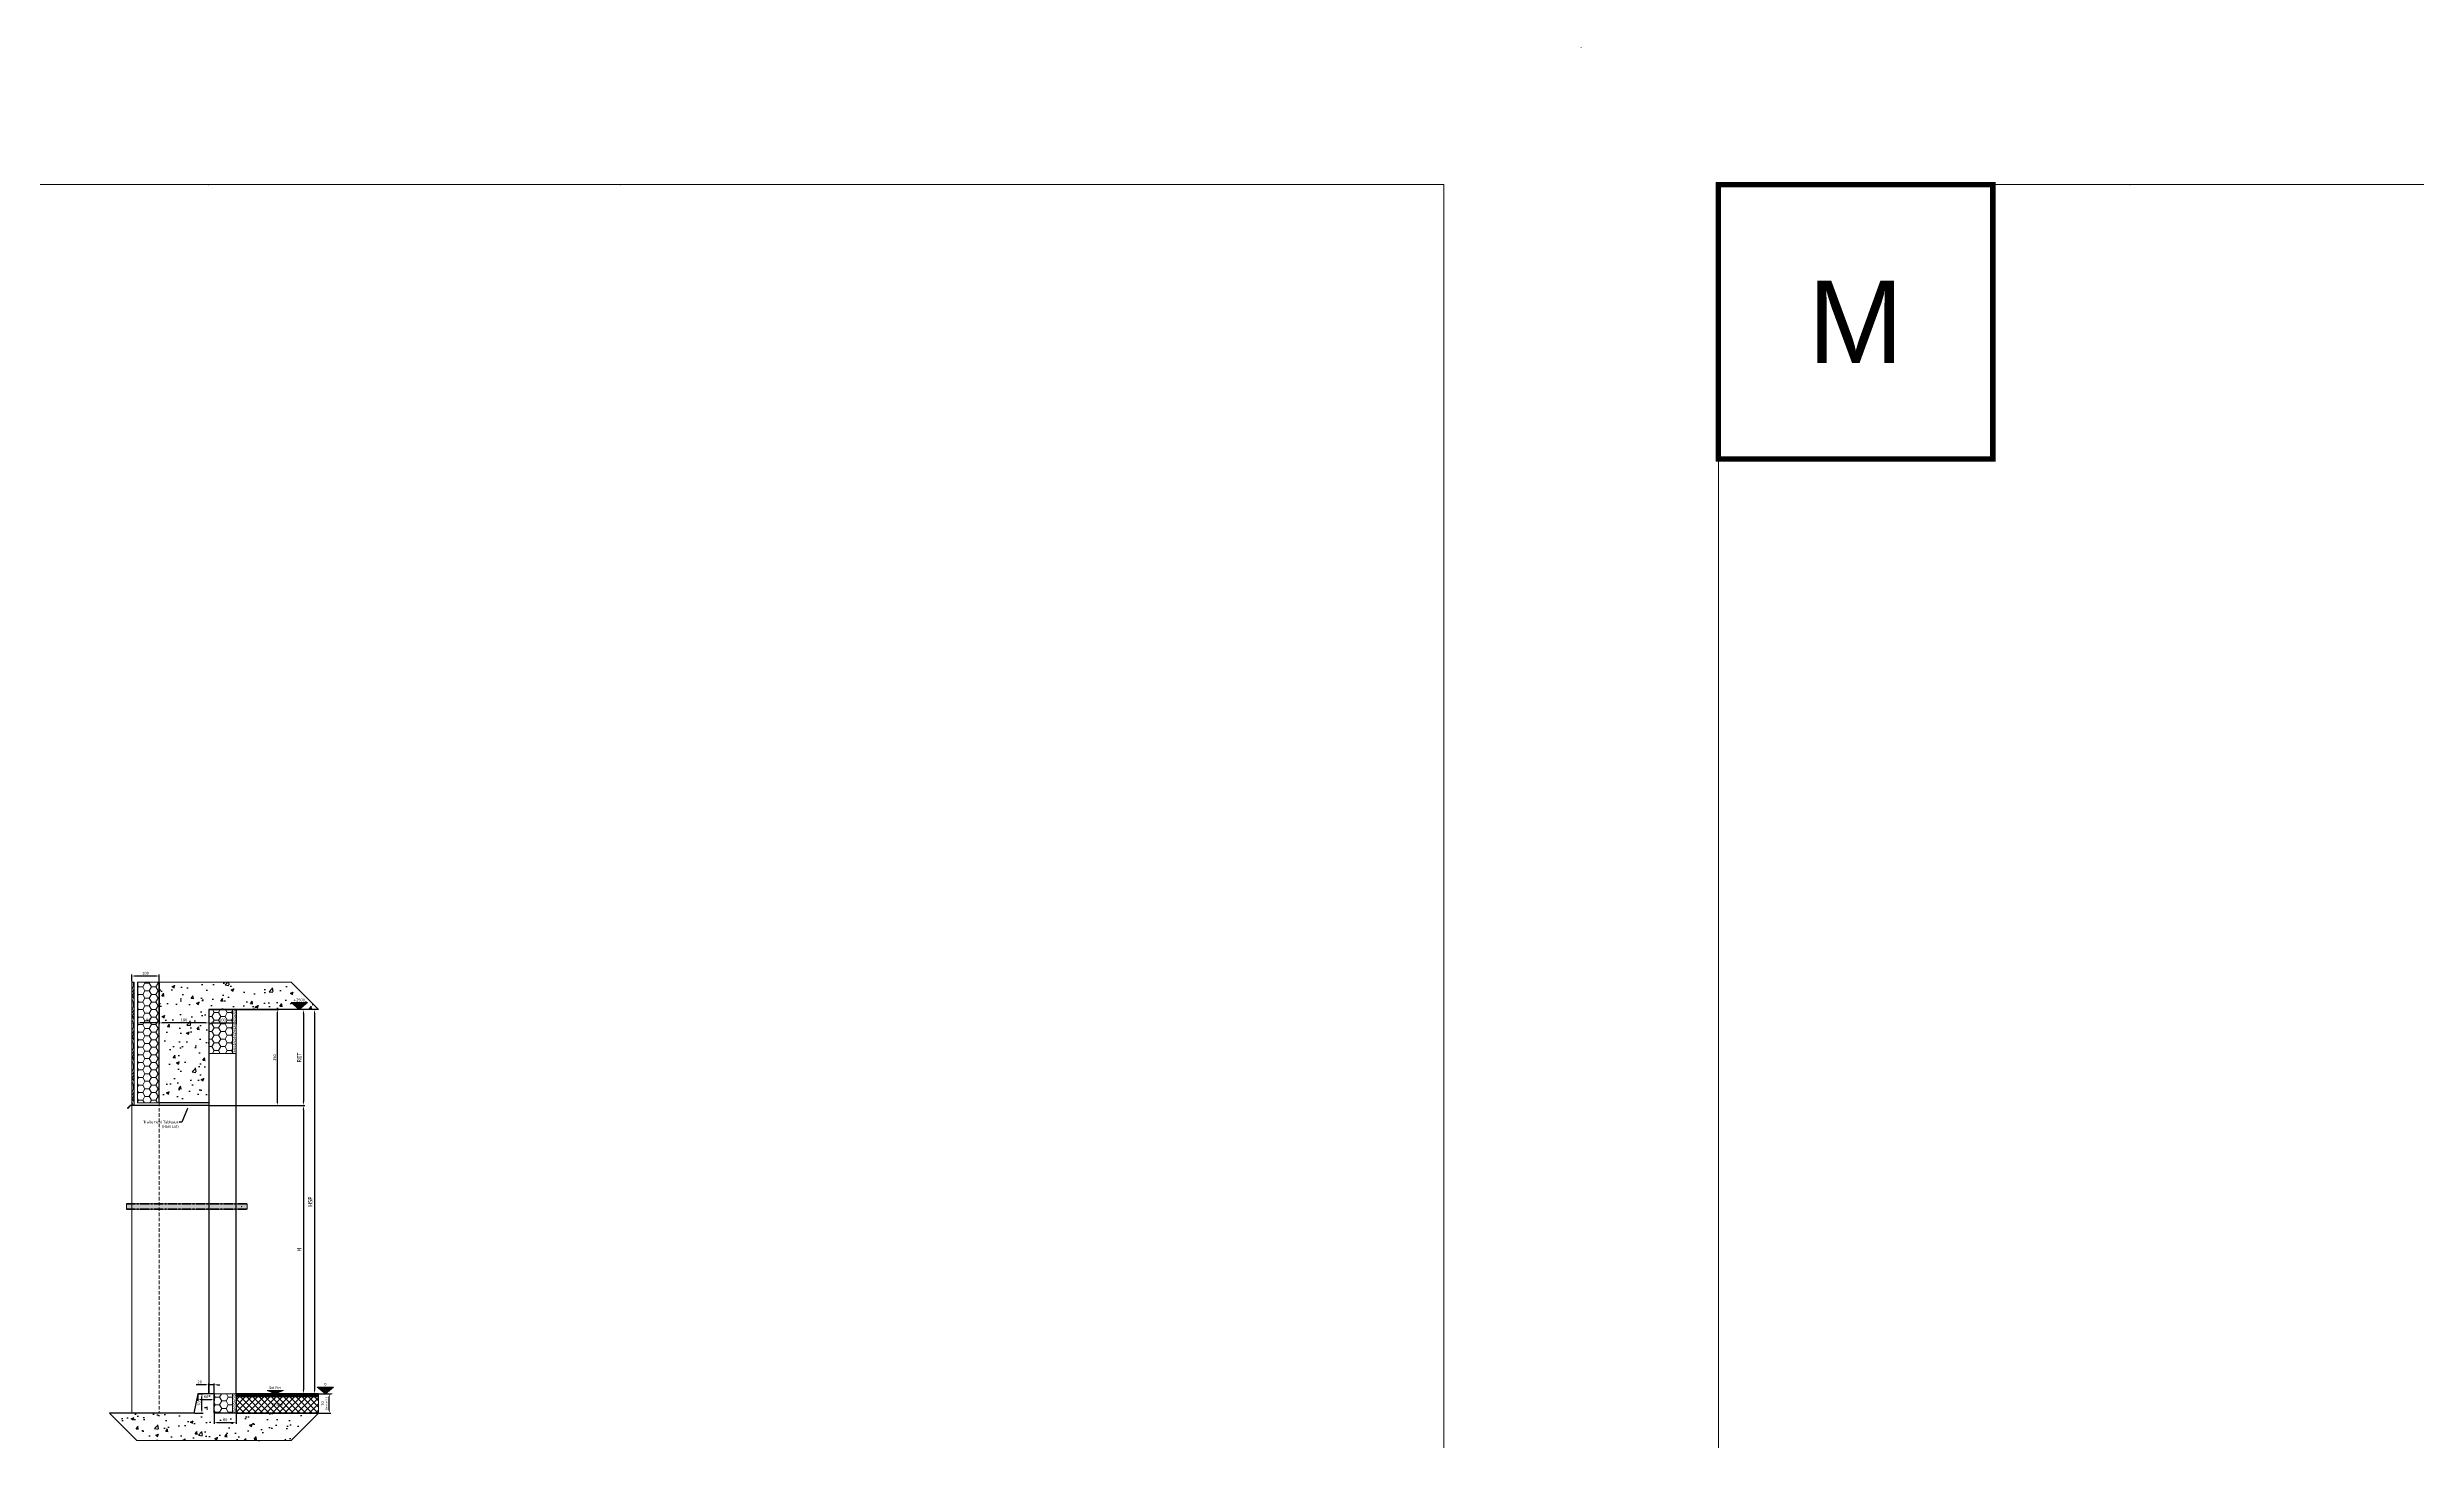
# Model space of a CAD drawing. Header units: millimetres. Extents: x -20000 to 230000, y -17405 to 24510.
# Drawn here: x 114412 to 123044, y 4924 to 10000 of the extents above; entities that cross this region are included whole.
import ezdxf
from ezdxf import colors
from ezdxf.entities.mleader import LeaderData, LeaderLine
from ezdxf.enums import TextEntityAlignment as Align
from ezdxf.math import Vec2, Vec3

# ---------------------------------------------------------------- set-up
doc = ezdxf.new("R2010")
doc.units = ezdxf.units.MM
doc.header["$PDMODE"] = 35
doc.header["$PDSIZE"] = 0.5
doc.linetypes.add('AXES', pattern=[50.8, 31.75, -6.35, 6.35, -6.35])
doc.linetypes.add('CACHE', pattern=[9.525, 6.35, -3.175])
doc.layers.get('0').update_dxf_attribs({"lineweight": 13})
doc.layers.get('Defpoints').update_dxf_attribs({"true_color": 0xc2a584})
for name, color, linetype, lineweight in [('0 - 1 (validé)', 3, 'Continuous', 13), ('1 - Aluminium', 150, 'Continuous', 13), ('1 - Axe', 1, 'AXES', 0), ('1 - BETON', 251, 'Continuous', 25), ('1 - Bois', 44, 'Continuous', 13), ('1 - Béton', 251, 'Continuous', 25), ('1 - Cotation', 32, 'Continuous', 13), ('1 - INTERROMPU', 253, 'CACHE', 13), ('1 - Isolant', 132, 'Continuous', 13), ('1 - Platre', 252, 'Continuous', 13), ('1 - Texte', 7, 'Continuous', 13), ('Texte', 7, 'Continuous', 13)]:
    doc.layers.add(name, color=color, linetype=linetype, lineweight=lineweight)
for name, color, linetype, lineweight, plot in [('0 - Invisible', 43, 'Continuous', 0, False), ('0 - Trame', 1, 'Continuous', 0, False), ('Non visible', 163, 'Continuous', 25, False)]:
    doc.layers.add(name, color=color, linetype=linetype, lineweight=lineweight, plot=plot)
doc.layers.add('1 - Cache', color=7, linetype='Continuous', lineweight=0, true_color=0xffffff)
doc.styles.get("Standard").update_dxf_attribs({"font": 'ARIALUNI.TTF'})
doc.styles.add('Texte Poralu', font='tahomabd.ttf')
doc.dimstyles.new('100 - 1000', dxfattribs={"dimtxt": 15, "dimasz": 15, "dimexe": 5, "dimexo": 2.5, "dimgap": 8, "dimtad": 1, "dimdec": 1, "dimtxsty": 'Texte Poralu', "dimcen": 10, "dimazin": 0, "dimtfac": 1, "dimtdec": 1, "dimtmove": 0, "dimatfit": 3, "dimfxl": 1, "dimarcsym": 0})
doc.dimstyles.new('30 - 1000', dxfattribs={"dimtxt": 10, "dimasz": 10, "dimexe": 5, "dimexo": 2.5, "dimgap": 5, "dimtad": 1, "dimdec": 1, "dimtxsty": 'Texte Poralu', "dimcen": 5, "dimazin": 0, "dimtfac": 1, "dimtdec": 1, "dimtmove": 0, "dimatfit": 3, "dimfxl": 1, "dimarcsym": 0})

# ---------------------------------------------------------------- blocks, each defined once
blk = doc.blocks.new('Cadre Coupe_Elev')
at = {"const_width": 20}
blk.add_lwpolyline([(500, 9500), (1500, 9500), (1500, 8500), (500, 8500)], close=True, dxfattribs=at)
for p in [(2000, 9500), (5000, 9500), (6500, 9500), (8000, 9500)]:
    blk.add_point(p)
at = {"layer": '0 - Trame'}
blk.add_lwpolyline([(500, 500), (9500, 500), (9500, 9500), (500, 9500)], close=True, dxfattribs=at)
for p in [(0, 10000), (10000, 10000)]:
    blk.add_point(p, dxfattribs=at)
at = {"layer": 'Defpoints'}
blk.add_point((5000, 5730), dxfattribs=at)
at = {"color": 7}
blk.add_attdef('REPERE_1', text='', height=300, dxfattribs=at).set_placement((1000, 9000), align=Align.MIDDLE_CENTER)
at = {"layer": '1 - Texte', "color": 7}
for tag, p in [('DEFINITION1', (5000, 1200)), ('DEFINITION2', (5000, 800))]:
    blk.add_attdef(tag, text='', height=250, dxfattribs=at).set_placement(p, align=Align.MIDDLE_CENTER)
at = {"layer": 'Non visible', "style": 'Texte Poralu'}
for p in [(5447.1, 4905.8), (5447.1, 4605.8)]:
    blk.add_attdef('REPERE_2', text='', height=35, dxfattribs=at).set_placement(p, align=Align.MIDDLE_LEFT)
blk = doc.blocks.new('*U1044')
at = {"layer": '1 - Béton'}
h = blk.add_hatch(dxfattribs=at)
h.set_pattern_fill('ANSI31', color=256, scale=0.5, angle=135)
h.set_pattern_definition([(180, (200, -2e-12), (-3e-16, -1.5875), [])])
h.paths.add_polyline_path([(0, 60), (300, 60), (300, 70), (0, 70)])
h = blk.add_hatch(dxfattribs=at)
h.set_pattern_fill('ANSI37', color=256, scale=5)
h.set_pattern_definition([(45, (200, -2e-12), (-11.2253, 11.2253), []), (135, (200, -2e-12), (-11.2253, -11.2253), [])])
h.paths.add_polyline_path([(0, 0), (300, 0), (300, 60), (0, 60)])
h.paths.add_polyline_path([(125.9, 20.8), (174, 20.8), (174, 42.4), (125.9, 42.4)], flags=24)
at = {"layer": '0 - Invisible'}
for points in [[(0, 60), (300, 60), (300, 70), (0, 70), (0, 60)], [(0, 0), (300, 0), (300, 60), (0, 60), (0, 0)]]:
    blk.add_lwpolyline(points, dxfattribs=at)
at = {"layer": '1 - Béton'}
for points in [[(300, 70), (0, 70), (0, 60), (300, 60)], [(300, 60), (0, 60), (0, 0), (300, 0)]]:
    blk.add_lwpolyline(points, dxfattribs=at)
at = {"layer": 'Texte', "insert": (150, 30), "char_height": 10, "attachment_point": 5, "style": 'Texte Poralu'}
blk.add_mtext_dynamic_manual_height_columns('Chape', width=29.382, gutter_width=50, heights=[0], dxfattribs=at)
blk = doc.blocks.new('*U1176')
at = {"layer": '1 - Isolant'}
h = blk.add_hatch(dxfattribs=at)
h.set_pattern_fill('HONEY', color=256, scale=5)
h.set_pattern_definition([(0, (-58617.141, -19307.493), (23.8125, 13.7481532), [15.875, -31.75]), (120, (-58617.141, -19307.493), (-23.8125, 13.7481533), [15.875, -31.75]), (60, (-58617.141, -19307.493), (5e-08, 27.4963065), [-31.75, 15.875])])
h.paths.add_polyline_path([(0, -70), (67, -70), (67, 0), (0, 0)])
at = {"layer": '1 - Platre'}
h = blk.add_hatch(dxfattribs=at)
h.set_pattern_fill('AR-SAND', color=256, scale=0.1)
h.set_pattern_definition([(37.5, (-58617.141, -19307.4927), (-0.16000313, 4.89413237), [0, -3.8608, 0, -4.318, 0, -4.1275]), (7.5, (-58617.141, -19307.4927), (4.4952328, 7.168251), [0, -2.0828, 0, -3.4798, 0, -1.3335]), (327.5, (-58620.265, -19307.4927), (7.9099237, 0.01437185), [0, -1.27, 0, -4.572, 0, -5.969]), (317.5, (-58620.265, -19307.4927), (7.6355645, 2.2292932), [0, -0.635, 0, -2.9972, 0, -3.429])])
h.paths.add_polyline_path([(80, -70), (80, 0), (67, 0), (67, -70)])
at = {"layer": '0 - Invisible'}
for points in [[(0, -70), (67, -70)], [(67, -70), (80, -70)]]:
    blk.add_lwpolyline(points, dxfattribs=at)
at = {"layer": '1 - Isolant'}
blk.add_lwpolyline([(67, -70), (67, 0), (0, 0), (0, -70)], dxfattribs=at)
at = {"layer": '1 - Platre'}
blk.add_lwpolyline([(80, -70), (80, 0), (67, 0), (67, -70)], dxfattribs=at)
blk = doc.blocks.new('*U1175')
at = {"layer": '1 - BETON'}
h = blk.add_hatch(dxfattribs=at)
h.set_pattern_fill('CONCRETE', color=256, scale=15, style=0, pattern_type=2)
h.set_pattern_definition([(50, (124, 230), (107.589, -9.413), [11.25, -123.75]), (355, (124, 230), (-20.813, 112.829), [9, -99]), (100.451, (132.97, 229.22), (86.776, 103.416), [9.561, -105.171]), (46.184, (124, 260), (160.086, -24.828), [16.875, -185.625]), (96.636, (137.34, 257.93), (140.2, 146.118), [14.34, -157.757]), (351.184, (124, 260), (140.2, 146.118), [13.5, -148.5]), (21, (139, 252.5), (89.536, -60.393), [11.25, -123.75]), (326, (139, 252.5), (36.497, 108.773), [9, -99]), (71.451, (146.46, 247.47), (126.033, 48.38), [9.561, -105.171]), (37.5, (124, 230), (1.824, 49.934), [0, -97.8, 0, -100.5, 0, -99.375]), (7.5, (124, 230), (39.4604, 59.1618), [0, -57.3, 0, -95.55, 0, -37.875]), (327.5, (90.55, 230), (80.0734, -3.3832), [0, -37.5, 0, -117, 0, -155.25]), (317.5, (75.55, 230), (87.478, 15.016), [0, -48.75, 0, -77.7, 0, -110.25])])
h.paths.add_polyline_path([(380, -70), (280, -170), (-282, -170), (-382, -70), (-74, -70), (-60, 0), (0, 0), (0, -70)])
at = {"layer": '0 - Invisible'}
blk.add_lwpolyline([(380, -70), (280, -170), (-282, -170), (-382, -70)], dxfattribs=at)
at = {"layer": '1 - BETON'}
blk.add_lwpolyline([(380, -70), (0, -70), (0, 0), (-60, 0), (-74, -70), (-382, -70)], dxfattribs=at)
blk = doc.blocks.new('*D1570')
at = {"layer": '1 - Cotation', "color": 0, "lineweight": -2, "transparency": 16777216}
for p, q in [((115020, 5021.2), (115020, 4984.2)), ((115100, 5021.2), (115100, 4984.2)), ((115030, 4989.2), (115090, 4989.2))]:
    blk.add_line(p, q, dxfattribs=at)
at = {"layer": '1 - Cotation', "color": 0, "transparency": 16777216}
for points in [[(115030, 4990.8), (115030, 4987.5), (115020, 4989.2)], [(115090, 4990.8), (115090, 4987.5), (115100, 4989.2)]]:
    blk.add_solid(points, dxfattribs=at)
at = {"layer": 'Defpoints', "color": 0, "transparency": 16777216}
for p in [(115020, 5023.7), (115100, 5023.7), (115100, 4989.2)]:
    blk.add_point(p, dxfattribs=at)
at = {"layer": '1 - Cotation', "color": 0, "transparency": 16777216, "insert": (115060, 4999.4), "char_height": 10, "attachment_point": 5, "style": 'Texte Poralu'}
blk.add_mtext('80', dxfattribs=at)
blk = doc.blocks.new('*U199')
blk.add_hatch(color=256).paths.add_polyline_path([(25, 0), (55, 25), (-5, 25)])
blk.add_line((0, 0), (50, 0))
blk.add_lwpolyline([(25, 0), (55, 25), (-5, 25), (25, 0)])
at = {"style": 'Texte Poralu'}
blk.add_attdef('HAUTEUR', text='', height=10, dxfattribs=at).set_placement((25, 35), align=Align.MIDDLE_CENTER)
blk = doc.blocks.new('*U200')
blk.add_hatch(color=256).paths.add_polyline_path([(0, 0), (30, 12.5), (-30, 12.5)])
blk.add_lwpolyline([(0, 0), (30, 12.5), (-30, 12.5), (0, 0)])
at = {"layer": 'Texte', "insert": (0, 17.5), "char_height": 10, "attachment_point": 8, "style": 'Texte Poralu'}
blk.add_mtext('Sol Fini', dxfattribs=at)
blk = doc.blocks.new('*D1571')
at = {"color": 0, "lineweight": -2, "transparency": 16777216}
for p, q in [((115402.5, 5093.7), (115444.3, 5093.7)), ((115402.5, 5023.7), (115444.3, 5023.7)), ((115439.3, 5033.7), (115439.3, 5083.7))]:
    blk.add_line(p, q, dxfattribs=at)
at = {"color": 0, "transparency": 16777216}
for points in [[(115437.7, 5083.7), (115441, 5083.7), (115439.3, 5093.7)], [(115437.7, 5033.7), (115441, 5033.7), (115439.3, 5023.7)]]:
    blk.add_solid(points, dxfattribs=at)
at = {"layer": 'Defpoints', "color": 0, "transparency": 16777216}
for p in [(115400, 5093.7), (115439.3, 5093.7), (115400, 5023.7)]:
    blk.add_point(p, dxfattribs=at)
at = {"color": 0, "transparency": 16777216, "insert": (115421.7, 5058.7), "char_height": 10, "attachment_point": 5, "rotation": 90, "style": 'Texte Poralu'}
blk.add_mtext('70 \\P{\\H0.6x;(Réserve Sol)}', dxfattribs=at)
blk = doc.blocks.new('*D1585')
at = {"layer": '1 - Cotation', "color": 0, "lineweight": -2, "transparency": 16777216}
for p, q in [((114960, 5091.2), (114960, 5068.2)), ((114970, 5073.2), (115010, 5073.2)), ((115020, 5091.2), (115020, 5068.2))]:
    blk.add_line(p, q, dxfattribs=at)
at = {"layer": '1 - Cotation', "color": 0, "transparency": 16777216}
for points in [[(114970, 5074.8), (114970, 5071.5), (114960, 5073.2)], [(115010, 5074.8), (115010, 5071.5), (115020, 5073.2)]]:
    blk.add_solid(points, dxfattribs=at)
at = {"layer": 'Defpoints', "color": 0, "transparency": 16777216}
for p in [(114960, 5093.7), (115020, 5093.7), (115020, 5073.2)]:
    blk.add_point(p, dxfattribs=at)
at = {"layer": '1 - Cotation', "color": 0, "transparency": 16777216, "insert": (114990, 5083.4), "char_height": 10, "attachment_point": 5, "style": 'Texte Poralu'}
blk.add_mtext('60', dxfattribs=at)
blk = doc.blocks.new('*U801')
at = {"layer": '1 - Isolant'}
h = blk.add_hatch(dxfattribs=at)
h.set_pattern_fill('HONEY', color=256, scale=5)
h.set_pattern_definition([(0, (-58597.141, -19447.493), (23.8125, 13.7481532), [15.875, -31.75]), (120, (-58597.141, -19447.493), (-23.8125, 13.7481533), [15.875, -31.75]), (60, (-58597.141, -19447.493), (5e-08, 27.4963065), [-31.75, 15.875])])
h.paths.add_polyline_path([(0, -350), (87, -350), (87, -190), (0, -190)])
at = {"layer": '1 - Platre'}
h = blk.add_hatch(dxfattribs=at)
h.set_pattern_fill('AR-SAND', color=256, scale=0.1)
h.set_pattern_definition([(37.5, (-58597.141, -19447.4927), (-0.16000313, 4.89413237), [0, -3.8608, 0, -4.318, 0, -4.1275]), (7.5, (-58597.141, -19447.4927), (4.4952328, 7.168251), [0, -2.0828, 0, -3.4798, 0, -1.3335]), (327.5, (-58600.265, -19447.4927), (7.9099237, 0.01437185), [0, -1.27, 0, -4.572, 0, -5.969]), (317.5, (-58600.265, -19447.4927), (7.6355645, 2.2292932), [0, -0.635, 0, -2.9972, 0, -3.429])])
h.paths.add_polyline_path([(100, -350), (100, -190), (87, -190), (87, -350)])
at = {"layer": '0 - Invisible'}
for points in [[(0, -350), (87, -350)], [(87, -350), (100, -350)]]:
    blk.add_lwpolyline(points, dxfattribs=at)
at = {"layer": '1 - Isolant'}
blk.add_lwpolyline([(87, -350), (87, -190), (0, -190), (0, -350)], dxfattribs=at)
at = {"layer": '1 - Platre'}
blk.add_lwpolyline([(100, -350), (100, -190), (87, -190), (87, -350)], dxfattribs=at)
blk = doc.blocks.new('*U901')
at = {"layer": '1 - Isolant'}
h = blk.add_hatch(dxfattribs=at)
h.set_pattern_fill('HONEY', color=256, scale=5, style=0)
h.set_pattern_definition([(0, (-80, 280), (23.8125, 13.74815), [15.875, -31.75]), (120, (-80, 280), (-23.8125, 13.74815), [15.875, -31.75]), (60, (-80, 280), (5e-08, 27.4963), [-31.75, 15.875])])
h.paths.add_polyline_path([(-80, 440), (0, 440), (0, 0), (-80, 0)])
at = {"layer": '0 - Invisible'}
blk.add_lwpolyline([(-80, 440), (0, 440)], dxfattribs=at)
at = {"layer": '1 - Isolant'}
blk.add_lwpolyline([(0, 440), (0, 0), (0, 0), (0, 0), (-80, 0), (-80, 440)], dxfattribs=at)
blk = doc.blocks.new('*D1572')
at = {"layer": '1 - Cotation', "color": 0, "lineweight": -2, "transparency": 16777216}
for p, q in [((115002.5, 6144.3), (115350, 6144.3)), ((115345, 6129.3), (115345, 5108.7)), ((115397.5, 5093.7), (115340, 5093.7))]:
    blk.add_line(p, q, dxfattribs=at)
at = {"layer": '1 - Cotation', "color": 0, "transparency": 16777216}
for points in [[(115342.5, 6129.3), (115347.5, 6129.3), (115345, 6144.3)], [(115342.5, 5108.7), (115347.5, 5108.7), (115345, 5093.7)]]:
    blk.add_solid(points, dxfattribs=at)
at = {"layer": 'Defpoints', "color": 0, "transparency": 16777216}
for p in [(115000, 6144.3), (115345, 5093.7), (115400, 5093.7)]:
    blk.add_point(p, dxfattribs=at)
at = {"layer": '1 - Cotation', "color": 0, "transparency": 16777216, "insert": (115329.5, 5619), "char_height": 15, "attachment_point": 5, "rotation": 90, "style": 'Texte Poralu'}
blk.add_mtext('H', dxfattribs=at)
blk = doc.blocks.new('*D1573')
at = {"layer": '1 - Cotation', "color": 0, "lineweight": -2, "transparency": 16777216}
for p, q in [((115397.5, 6494.3), (115380.7, 6494.3)), ((115385.7, 6479.3), (115385.7, 5108.7)), ((115397.5, 5093.7), (115380.7, 5093.7))]:
    blk.add_line(p, q, dxfattribs=at)
at = {"layer": '1 - Cotation', "color": 0, "transparency": 16777216}
for points in [[(115383.2, 6479.3), (115388.2, 6479.3), (115385.7, 6494.3)], [(115383.2, 5108.7), (115388.2, 5108.7), (115385.7, 5093.7)]]:
    blk.add_solid(points, dxfattribs=at)
at = {"layer": 'Defpoints', "color": 0, "transparency": 16777216}
for p in [(115400, 6494.3), (115385.7, 5093.7), (115400, 5093.7)]:
    blk.add_point(p, dxfattribs=at)
at = {"layer": '1 - Cotation', "color": 0, "transparency": 16777216, "insert": (115369.9, 5794), "char_height": 15, "attachment_point": 5, "rotation": 90, "style": 'Texte Poralu'}
blk.add_mtext('HSP', dxfattribs=at)
blk = doc.blocks.new('*U1247')
at = {"layer": '1 - BETON'}
h = blk.add_hatch(dxfattribs=at)
h.set_pattern_fill('CONCRETE', color=256, scale=15, style=0, pattern_type=2)
h.set_pattern_definition([(50, (120, 40), (107.589, -9.413), [11.25, -123.75]), (355, (120, 40), (-20.813, 112.83), [9, -99]), (100.451, (128.97, 39.22), (86.776, 103.416), [9.561, -105.171]), (46.184, (120, 70), (160.086, -24.828), [16.875, -185.625]), (96.636, (133.34, 67.93), (140.2, 146.12), [14.34, -157.757]), (351.184, (120, 70), (140.2, 146.12), [13.5, -148.5]), (21, (135, 62.5), (89.536, -60.393), [11.25, -123.75]), (326, (135, 62.5), (36.497, 108.773), [9, -99]), (71.451, (142.46, 57.47), (126.033, 48.38), [9.561, -105.171]), (37.5, (120, 40), (1.824, 49.934), [0, -97.8, 0, -100.5, 0, -99.375]), (7.5, (120, 40), (39.4604, 59.162), [0, -57.3, 0, -95.55, 0, -37.875]), (327.5, (86.55, 40), (80.0734, -3.3832), [0, -37.5, 0, -117, 0, -155.25]), (317.5, (71.55, 40), (87.478, 15.016), [0, -48.75, 0, -77.7, 0, -110.25])])
h.paths.add_polyline_path([(400, 340), (300, 440), (-180, 440), (-180, 0), (0, 0), (0, 340)])
at = {"layer": '0 - Invisible'}
blk.add_lwpolyline([(400, 340), (300, 440), (-180, 440)], dxfattribs=at)
at = {"layer": '1 - BETON'}
blk.add_lwpolyline([(400, 340), (0, 340), (0, 0), (-180, 0), (-180, 440)], dxfattribs=at)
blk = doc.blocks.new('*D1574')
at = {"layer": '1 - Cotation', "color": 0, "lineweight": -2, "transparency": 16777216}
for p, q in [((115000, 6491.8), (115000, 6440.5)), ((115100, 6491.8), (115100, 6440.5)), ((115010, 6445.5), (115090, 6445.5))]:
    blk.add_line(p, q, dxfattribs=at)
at = {"layer": '1 - Cotation', "color": 0, "transparency": 16777216}
for points in [[(115010, 6447.2), (115010, 6443.8), (115000, 6445.5)], [(115090, 6447.2), (115090, 6443.8), (115100, 6445.5)]]:
    blk.add_solid(points, dxfattribs=at)
at = {"layer": 'Defpoints', "color": 0, "transparency": 16777216}
for p in [(115000, 6494.3), (115100, 6494.3), (115100, 6445.5)]:
    blk.add_point(p, dxfattribs=at)
at = {"layer": '1 - Cotation', "color": 0, "transparency": 16777216, "insert": (115050, 6455.7), "char_height": 10, "attachment_point": 5, "style": 'Texte Poralu'}
blk.add_mtext('100', dxfattribs=at)
blk = doc.blocks.new('*D1586')
at = {"layer": '1 - Cotation', "color": 0, "lineweight": -2, "transparency": 16777216}
for p, q in [((114820, 6591.8), (114820, 6440.5)), ((115000, 6491.8), (115000, 6440.5)), ((114990, 6445.5), (114830, 6445.5))]:
    blk.add_line(p, q, dxfattribs=at)
at = {"layer": '1 - Cotation', "color": 0, "transparency": 16777216}
for points in [[(114830, 6447.2), (114830, 6443.8), (114820, 6445.5)], [(114990, 6447.2), (114990, 6443.8), (115000, 6445.5)]]:
    blk.add_solid(points, dxfattribs=at)
at = {"layer": 'Defpoints', "color": 0, "transparency": 16777216}
for p in [(114820, 6594.3), (115000, 6494.3), (114820, 6445.5)]:
    blk.add_point(p, dxfattribs=at)
at = {"layer": '1 - Cotation', "color": 0, "transparency": 16777216, "insert": (114910, 6455.7), "char_height": 10, "attachment_point": 5, "style": 'Texte Poralu'}
blk.add_mtext('180', dxfattribs=at)
blk = doc.blocks.new('*D1575')
at = {"layer": '1 - Cotation', "color": 0, "lineweight": -2, "transparency": 16777216}
for p, q in [((115397.5, 6494.3), (115340, 6494.3)), ((115345, 6479.3), (115345, 6159.3)), ((115002.5, 6144.3), (115350, 6144.3))]:
    blk.add_line(p, q, dxfattribs=at)
at = {"layer": '1 - Cotation', "color": 0, "transparency": 16777216}
for points in [[(115342.5, 6479.3), (115347.5, 6479.3), (115345, 6494.3)], [(115342.5, 6159.3), (115347.5, 6159.3), (115345, 6144.3)]]:
    blk.add_solid(points, dxfattribs=at)
at = {"layer": 'Defpoints', "color": 0, "transparency": 16777216}
for p in [(115400, 6494.3), (115000, 6144.3), (115345, 6144.3)]:
    blk.add_point(p, dxfattribs=at)
at = {"layer": '1 - Cotation', "color": 0, "transparency": 16777216, "insert": (115329.5, 6319.3), "char_height": 15, "attachment_point": 5, "rotation": 90, "style": 'Texte Poralu'}
blk.add_mtext('RET', dxfattribs=at)
blk = doc.blocks.new('*U474')
blk.add_hatch(color=256).paths.add_polyline_path([(-70, 0), (-100, 25), (-40, 25)])
blk.add_line((0, 0), (-95, 0))
blk.add_lwpolyline([(-70, 0), (-100, 25), (-40, 25), (-70, 0)])
at = {"style": 'Texte Poralu'}
blk.add_attdef('HAUTEUR', text='', height=10, dxfattribs=at).set_placement((-70, 35), align=Align.MIDDLE_CENTER)
blk = doc.blocks.new('*D1587')
at = {"layer": 'Defpoints', "color": 0, "lineweight": -2, "transparency": 16777216}
for p, q in [((115002.5, 6494.3), (115255.7, 6494.3)), ((115250.7, 6154.3), (115250.7, 6484.3)), ((115002.5, 6144.3), (115255.7, 6144.3))]:
    blk.add_line(p, q, dxfattribs=at)
at = {"layer": 'Defpoints', "color": 0, "transparency": 16777216}
for p in [(115000, 6494.3), (115250.7, 6494.3), (115000, 6144.3)]:
    blk.add_point(p, dxfattribs=at)
for points in [[(115249.1, 6484.3), (115252.4, 6484.3), (115250.7, 6494.3)], [(115249.1, 6154.3), (115252.4, 6154.3), (115250.7, 6144.3)]]:
    blk.add_solid(points, dxfattribs=at)
at = {"layer": 'Defpoints', "color": 0, "transparency": 16777216, "insert": (115240.5, 6319.3), "char_height": 10, "attachment_point": 5, "rotation": 90, "style": 'Texte Poralu'}
blk.add_mtext('350', dxfattribs=at)
blk = doc.blocks.new('*D1588')
at = {"layer": '1 - Cotation', "color": 0, "lineweight": -2, "transparency": 16777216}
for p, q in [((114740, 6591.8), (114740, 6440.5)), ((114820, 6591.8), (114820, 6440.5)), ((114810, 6445.5), (114750, 6445.5))]:
    blk.add_line(p, q, dxfattribs=at)
at = {"layer": '1 - Cotation', "color": 0, "transparency": 16777216}
for points in [[(114750, 6447.2), (114750, 6443.8), (114740, 6445.5)], [(114810, 6447.2), (114810, 6443.8), (114820, 6445.5)]]:
    blk.add_solid(points, dxfattribs=at)
at = {"layer": 'Defpoints', "color": 0, "transparency": 16777216}
for p in [(114740, 6594.3), (114820, 6594.3), (114740, 6445.5)]:
    blk.add_point(p, dxfattribs=at)
at = {"layer": '1 - Cotation', "color": 0, "transparency": 16777216, "insert": (114780, 6455.7), "char_height": 10, "attachment_point": 5, "style": 'Texte Poralu'}
blk.add_mtext('80', dxfattribs=at)
blk = doc.blocks.new('*D1576')
at = {"layer": '1 - Cotation', "color": 0, "lineweight": -2, "transparency": 16777216}
for p, q in [((114720, 6596.8), (114720, 6621.3)), ((114810, 6616.3), (114730, 6616.3)), ((114820, 6596.8), (114820, 6621.3))]:
    blk.add_line(p, q, dxfattribs=at)
at = {"layer": '1 - Cotation', "color": 0, "transparency": 16777216}
for points in [[(114730, 6618), (114730, 6614.7), (114720, 6616.3)], [(114810, 6618), (114810, 6614.7), (114820, 6616.3)]]:
    blk.add_solid(points, dxfattribs=at)
at = {"layer": 'Defpoints', "color": 0, "transparency": 16777216}
for p in [(114720, 6616.3), (114720, 6594.3), (114820, 6594.3)]:
    blk.add_point(p, dxfattribs=at)
at = {"layer": '1 - Cotation', "color": 0, "transparency": 16777216, "insert": (114770, 6626.5), "char_height": 10, "attachment_point": 5, "style": 'Texte Poralu'}
blk.add_mtext('100', dxfattribs=at)
blk = doc.blocks.new('*U839')
at = {"layer": '1 - Cache'}
blk.add_hatch(color=256, dxfattribs=at).paths.add_polyline_path([(-20, -10), (420, -10), (420, 10), (-20, 10)])
at = {"layer": '0 - Invisible'}
blk.add_lwpolyline([(-20, -10), (420, -10), (420, 10), (-20, 10)], close=True, dxfattribs=at)
for p in [(0, 0), (400, 0)]:
    blk.add_point(p, dxfattribs=at)
at = {"layer": '1 - Axe', "lineweight": 50}
for p, q in [((-20, 10), (420, 10)), ((-20, -10), (420, -10))]:
    blk.add_line(p, q, dxfattribs=at)
blk = doc.blocks.new('*U831')
at = {"layer": '1 - Aluminium'}
h = blk.add_hatch(dxfattribs=at)
h.set_pattern_fill('ANSI32', color=256, scale=0.5, angle=90, style=0)
h.set_pattern_definition([(135, (-295.6066, -10.1673), (-3.367596, -3.367596), []), (135, (-295.6066, -7.922), (-3.367596, -3.367596), [])])
edge = h.paths.add_edge_path()
edge.add_line((0, 1.5), (0, 0))
edge.add_line((0, 0), (-284.4, 0))
edge.add_line((-284.4, 0), (-294.5, -10.2))
edge.add_line((-294.5, -10.2), (-295.6, -9.1))
edge.add_line((-295.6, -9.1), (-285.4, 1.1))
edge.add_arc((-284.4, 0), 1.5, 90, 135, ccw=False)
edge.add_line((-284.4, 1.5), (0, 1.5))
blk.add_lwpolyline([(0, 1.5), (0, 0), (0, 0, -0.414214), (0, 0), (-284.4, 0), (-294.5, -10.2), (-295.6, -9.1), (-285.4, 1.1, -0.198912), (-284.4, 1.5), (0, 1.5)], format="xyb", close=True, dxfattribs=at)
blk = doc.blocks.new('*U900')
at = {"layer": '1 - Bois'}
h = blk.add_hatch(dxfattribs=at)
h.set_pattern_fill('352', color=256, scale=75, style=0, pattern_type=2)
h.set_pattern_definition([(0, (449.75, -17), (75, 75), [22.5, -52.5]), (0, (449.75, -13.25), (75, 75), [22.5, -52.5]), (0, (453.5, -5.75), (75, 75), [15, -60]), (0, (457.25, 1.75), (75, 75), [11.25, -63.75]), (0, (457.25, 9.25), (75, 75), [7.5, -67.5]), (0, (438.5, 16.75), (75, 75), [3.75, -18.75, 3.75, -48.75]), (0, (449.75, 20.5), (75, 75), [3.75, -30, 11.25, -30]), (0, (464.75, 24.25), (75, 75), [3.75, -3.75, 3.75, -63.75]), (0, (461, 28), (75, 75), [3.75, -71.25]), (0, (457.25, 35.5), (75, 75), [11.25, -63.75]), (0, (457.25, 43), (75, 75), [15, -60]), (0, (453.5, 50.5), (75, 75), [18.75, -22.5, 3.75, -30]), (90, (423.5, 5.5), (-75, 75), [3.75, -7.5, 18.75, -45]), (90, (427.25, 13), (-75, 75), [3.75, -3.75, 11.25, -56.25]), (90, (431, 43), (-75, 75), [7.5, -67.5]), (90, (434.75, 13), (-75, 75), [15, -22.5, 3.75, -33.75]), (90, (438.5, 54.25), (-75, 75), [3.75, -71.25]), (90, (442.25, 16.75), (-75, 75), [11.25, -63.75]), (90, (449.75, 20.5), (-75, 75), [7.5, -67.5]), (90, (457.25, 20.5), (-75, 75), [3.75, -11.25, 11.25, -48.75]), (90, (461, 24.25), (-75, 75), [3.75, -71.25]), (90, (464.75, 9.25), (-75, 75), [10.5, -64.5]), (90, (468.5, -5.75), (-75, 75), [7.5, -67.5]), (90, (476, 24.25), (-75, 75), [3.75, -71.25]), (90, (483.5, 20.5), (-75, 75), [11.25, -63.75]), (90, (491, 20.5), (-75, 75), [11.25, -63.75]), (45, (479.75, -9.5), (8e-15, 75), [5.3033, -5.3033, 5.3033, -90.1563]), (45, (464.75, 9.25), (8e-15, 75), [10.6065, -95.46]), (45, (434.75, 46.75), (8e-15, 75), [10.607, -95.46]), (45, (449.75, 28), (8e-15, 75), [10.607, -95.46]), (45, (453.5, 13), (8e-15, 75), [10.607, -95.46]), (45, (476, -2), (8e-15, 75), [10.6065, -95.46]), (45, (468.5, 1.75), (8e-15, 75), [15.91, -90.156]), (45, (446, 35.5), (8e-15, 75), [5.303, -100.763]), (45, (442.25, 43), (8e-15, 75), [5.303, -100.763]), (45, (472.25, 43), (8e-15, 75), [5.303, -100.763]), (45, (442.25, 5.5), (8e-15, 75), [5.303, -100.763]), (45, (483.5, 31.75), (8e-15, 75), [5.303, -100.763]), (45, (457.25, 24.25), (8e-15, 75), [5.303, -100.763]), (45, (464.75, 31.75), (8e-15, 75), [5.303, -100.763]), (135, (461, 16.75), (-75, 8e-15), [5.3033, -5.3033, 15.91, -79.5496]), (135, (472.25, 16.75), (-75, 8e-15), [5.303, -100.763]), (135, (472.25, -9.5), (-75, 8e-15), [5.303, -100.763]), (135, (457.25, 9.25), (-75, 8e-15), [5.303, -100.763]), (135, (468.5, 24.25), (-75, 8e-15), [5.303, -100.763]), (135, (449.75, 5.5), (-75, 8e-15), [5.303, -100.763]), (135, (479.75, 5.5), (-75, 8e-15), [5.303, -100.763]), (135, (427.25, -17), (-75, 8e-15), [5.303, -100.763]), (135, (431, -13.25), (-75, 8e-15), [10.607, -95.46]), (135, (434.75, -9.5), (-75, 8e-15), [10.607, -95.46]), (135, (442.25, -9.5), (-75, 8e-15), [10.607, -95.46]), (135, (446, -2), (-75, 8e-15), [10.607, -95.46]), (135, (476, 28), (-75, 8e-15), [10.6065, -95.4595]), (135, (491, -9.5), (-75, 8e-15), [10.6065, -95.4595]), (135, (494.75, 50.5), (-75, 8e-15), [10.6065, -95.4595]), (135, (494.75, 43), (-75, 8e-15), [10.6065, -95.4595]), (135, (487.25, 39.25), (-75, 8e-15), [10.6065, -95.4595]), (135, (434.75, 39.25), (-75, 8e-15), [15.91, -90.156]), (135, (483.5, 31.75), (-75, 8e-15), [15.91, -90.156]), (26.565, (442.25, 54.25), (75, 3e-08), [8.385, -159.32]), (26.565, (442.25, 16.75), (75, 3e-08), [8.385, -159.32]), (26.565, (449.75, 39.25), (75, 3e-08), [8.385, -159.32]), (26.565, (472.25, -13.25), (75, 3e-08), [8.385, -159.32]), (26.565, (468.5, -5.75), (75, 3e-08), [8.385, -159.32]), (26.565, (446, 9.25), (75, 3e-08), [8.385, -159.32]), (26.565, (446, 46.75), (75, 3e-08), [8.385, -159.32]), (26.565, (468.5, 24.25), (75, 3e-08), [16.77, -150.935]), (63.435, (468.5, 35.5), (4e-09, 75), [8.385, -159.32]), (63.435, (479.75, 13), (4e-09, 75), [8.385, -159.32]), (63.435, (442.25, 28), (4e-09, 75), [8.385, -159.32]), (63.435, (427.25, 31.75), (4e-09, 75), [8.385, -159.32]), (63.435, (472.25, 16.75), (4e-09, 75), [8.385, -159.32]), (63.435, (464.75, 16.75), (4e-09, 75), [8.385, -159.32]), (63.435, (434.75, 28), (4e-09, 75), [16.77, -150.935]), (63.435, (491, 1.75), (4e-09, 75), [16.77, -150.935]), (63.435, (483.5, 5.5), (4e-09, 75), [16.77, -150.935]), (116.565, (423.5, -5.75), (-3e-08, 75), [8.385, -159.32]), (116.565, (423.5, 35.5), (-3e-08, 75), [8.385, -159.32]), (116.565, (438.5, -17), (-3e-08, 75), [8.385, -159.32]), (116.565, (431, 50.5), (-3e-08, 75), [8.385, -159.32]), (116.565, (438.5, 5.5), (-3e-08, 75), [8.385, -159.32]), (116.565, (453.5, 13), (-3e-08, 75), [8.385, -159.32]), (116.565, (461, 28), (-3e-08, 75), [8.385, -159.32]), (116.565, (427.25, -2), (2e-05, 75), [8.385, -159.32]), (116.565, (446, 9.25), (-3e-08, 75), [8.385, -159.32]), (116.565, (468.5, 1.75), (-3e-08, 75), [8.385, -159.32]), (116.565, (476, 9.25), (-3e-08, 75), [8.385, -159.32]), (116.565, (491, 31.75), (-3e-08, 75), [8.385, -159.32]), (116.565, (434.75, 54.25), (-3e-08, 75), [8.385, -159.32]), (116.565, (423.5, 50.5), (-3e-08, 75), [16.77, -150.935]), (116.565, (434.75, -2), (-3e-08, 75), [16.77, -150.935]), (153.435, (423.5, -13.25), (-75, 4e-09), [8.385, -159.32]), (153.435, (487.25, -17), (-75, 4e-09), [8.385, -159.32]), (153.435, (483.5, 20.5), (-75, 4e-09), [8.385, -159.32]), (153.435, (453.5, -5.75), (-75, 4e-09), [8.385, -159.32]), (153.435, (449.75, -13.25), (-75, 4e-09), [8.385, -159.32]), (153.435, (457.25, 1.75), (-75, 4e-09), [8.385, -159.32]), (153.435, (479.75, 46.75), (-75, 4e-09), [8.385, -159.32]), (153.435, (487.25, 50.5), (-75, 4e-09), [16.77, -150.935])])
h.paths.add_polyline_path([(0, 0), (448.5, 0), (448.5, 8), (0, 8)])
at = {"layer": '1 - Cache'}
h = blk.add_hatch(color=256, dxfattribs=at)
h.dxf.hatch_style = 2
h.paths.add_polyline_path([(0, 0), (448.5, 0), (448.5, 8), (0, 8)])
at = {"layer": '1 - Bois'}
blk.add_lwpolyline([(0, 0), (448.5, 0), (448.5, 8), (0, 8)], close=True, dxfattribs=at)
blk = doc.blocks.new('*D1589')
at = {"layer": '1 - Cotation', "color": 0, "lineweight": -2, "transparency": 16777216}
for p, q in [((114962.5, 5093.7), (114980.3, 5093.7)), ((114948.5, 5023.7), (114980.3, 5023.7)), ((114975.3, 5033.7), (114975.3, 5083.7))]:
    blk.add_line(p, q, dxfattribs=at)
at = {"layer": '1 - Cotation', "color": 0, "transparency": 16777216}
for points in [[(114973.6, 5083.7), (114976.9, 5083.7), (114975.3, 5093.7)], [(114973.6, 5033.7), (114976.9, 5033.7), (114975.3, 5023.7)]]:
    blk.add_solid(points, dxfattribs=at)
at = {"layer": 'Defpoints', "color": 0, "transparency": 16777216}
for p in [(114960, 5093.7), (114975.3, 5093.7), (114946, 5023.7)]:
    blk.add_point(p, dxfattribs=at)
at = {"layer": '1 - Cotation', "color": 0, "transparency": 16777216, "insert": (114965.1, 5058.7), "char_height": 10, "attachment_point": 5, "rotation": 90, "style": 'Texte Poralu'}
blk.add_mtext('70', dxfattribs=at)
blk = doc.blocks.new('*D1590')
at = {"layer": '1 - Cotation', "color": 0, "lineweight": -2, "transparency": 16777216}
for p, q in [((114990, 5127), (114954, 5127)), ((115000, 5096.2), (115000, 5132)), ((115020, 5127), (115000, 5127)), ((115020, 5096.2), (115020, 5132)), ((115030, 5127), (115040, 5127))]:
    blk.add_line(p, q, dxfattribs=at)
at = {"layer": '1 - Cotation', "color": 0, "transparency": 16777216}
for points in [[(114990, 5128.7), (114990, 5125.4), (115000, 5127)], [(115030, 5128.7), (115030, 5125.4), (115020, 5127)]]:
    blk.add_solid(points, dxfattribs=at)
at = {"layer": 'Defpoints', "color": 0, "transparency": 16777216}
for p in [(115000, 5127), (115000, 5093.7), (115020, 5093.7)]:
    blk.add_point(p, dxfattribs=at)
at = {"layer": '1 - Cotation', "color": 0, "transparency": 16777216, "insert": (114967, 5137.2), "char_height": 10, "attachment_point": 5, "style": 'Texte Poralu'}
blk.add_mtext('20', dxfattribs=at)

msp = doc.modelspace()

# ---------------------------------------------------------------- linework, layer by layer
at = {"layer": '1 - BETON', "ltscale": 2}
msp.add_line((115100, 5093.73), (115100, 6334.33), dxfattribs=at)
msp.add_lwpolyline([(115000, 6154.33), (115000, 5093.73), (115000, 5093.73)], dxfattribs=at)
at = {"layer": '1 - Bois'}
msp.add_line((114720, 6145.83), (114720, 5023.73), dxfattribs=at)
at = {"layer": '1 - INTERROMPU', "ltscale": 2}
msp.add_line((114820, 6154.33), (114820, 5023.73), dxfattribs=at)

# ---------------------------------------------------------------- block references
at = {"rotation": 270}
msp.add_blockref('*U900', (114720, 6594.33), dxfattribs=at)
for name, p in [('*U901', (114820, 6154.33)), ('*U1247', (115000, 6154.33)), ('*U831', (115000, 6144.33)), ('*U839', (114720, 5776.28)), ('*U1175', (115020, 5093.73)), ('*U1176', (115020, 5093.73)), ('*U1044', (115100, 5023.73))]:
    msp.add_blockref(name, p)
at = {"xscale": -1, "rotation": 180}
msp.add_blockref('*U801', (115000, 6144.33), dxfattribs=at)
at = {"layer": '0 - 1 (validé)'}
msp.add_blockref('Cadre Coupe_Elev', (110000, 0), dxfattribs=at)
ref = msp.add_blockref('Cadre Coupe_Elev', (120000, 0), dxfattribs=at)
ref.add_attrib('REPERE_1', 'M', dxfattribs={"layer": '0', "color": 7, "height": 300}).set_placement((121000, 9000), align=Align.MIDDLE_CENTER)
at = {"layer": '1 - Cotation'}
ref = msp.add_blockref('*U474', (115400, 6494.33), dxfattribs=at)
ref.add_attrib('HAUTEUR', '+2500', dxfattribs={"layer": '0', "height": 10, "style": 'Texte Poralu'}).set_placement((115329.22, 6529.33), align=Align.MIDDLE_CENTER)
at = {"layer": 'Texte'}
msp.add_blockref('*U200', (115242.5, 5093.73), dxfattribs=at)
msp.add_blockref('*U199', (115400, 5093.73), dxfattribs=at).add_auto_attribs({'HAUTEUR': '0'})

# ---------------------------------------------------------------- dimensions: what is measured, and where the dimension line sits
dim = msp.add_linear_dim(base=(115439.33, 5093.73), p1=(115400, 5023.73), p2=(115400, 5093.73), angle=90, text='<> \\P{\\H0.6x;(Réserve Sol)}', dimstyle='30 - 1000')
dim.commit()
dim.dimension.update_dxf_attribs({"geometry": '*D1571', "text_midpoint": (115421.69, 5058.73)})
at = {"layer": '1 - Cotation'}
for base, p1, p2, picture, middle in [((114720, 6616.34), (114820, 6594.33), (114720, 6594.33), '*D1576', (114770, 6626.54)), ((114740, 6445.51), (114820, 6594.33), (114740, 6594.33), '*D1588', (114780, 6455.73)), ((114820, 6445.51), (115000, 6494.33), (114820, 6594.33), '*D1586', (114910, 6455.73)), ((115100, 6445.51), (115000, 6494.33), (115100, 6494.33), '*D1574', (115050, 6455.71)), ((115000, 5127.03), (115020, 5093.73), (115000, 5093.73), '*D1590', (114967.01, 5137.23)), ((115020, 5073.16), (114960, 5093.73), (115020, 5093.73), '*D1585', (114990, 5083.36)), ((115100, 4989.16), (115020, 5023.73), (115100, 5023.73), '*D1570', (115060, 4999.39))]:
    dim = msp.add_linear_dim(base=base, p1=p1, p2=p2, dimstyle='30 - 1000', dxfattribs=at)
    dim.commit()
    dim.dimension.update_dxf_attribs({"geometry": picture, "text_midpoint": middle})
for base, p1, p2, angle, text, picture, middle in [((115345, 6144.33), (115400, 6494.33), (115000, 6144.33), 270, 'RET', '*D1575', (115329.5, 6319.33)), ((115385.67, 5093.73), (115400, 6494.33), (115400, 5093.73), 90, 'HSP', '*D1573', (115369.9, 5794.03)), ((115345, 5093.73), (115000, 6144.33), (115400, 5093.73), 90, 'H', '*D1572', (115329.5, 5619.03))]:
    dim = msp.add_linear_dim(base=base, p1=p1, p2=p2, angle=angle, text=text, dimstyle='100 - 1000', dxfattribs=at)
    dim.commit()
    dim.dimension.update_dxf_attribs({"geometry": picture, "text_midpoint": middle})
dim = msp.add_linear_dim(base=(114975.26, 5093.73), p1=(114946, 5023.73), p2=(114960, 5093.73), angle=90, dimstyle='30 - 1000', dxfattribs=at)
dim.commit()
dim.dimension.update_dxf_attribs({"geometry": '*D1589', "text_midpoint": (114965.06, 5058.73)})
at = {"layer": 'Defpoints'}
dim = msp.add_linear_dim(base=(115250.74, 6494.33), p1=(115000, 6144.33), p2=(115000, 6494.33), angle=90, dimstyle='30 - 1000', dxfattribs=at)
dim.commit()
dim.dimension.update_dxf_attribs({"geometry": '*D1587', "text_midpoint": (115240.53, 6319.33)})

# ---------------------------------------------------------------- leaders
at = {"layer": '1 - Texte'}
ml = msp.add_multileader_mtext('Standard', dxfattribs=at)
ml.set_content('Traitement Tableaux\\P(Hors Lot)', color=256, style='Texte Poralu')
ml.set_leader_properties()
ml.build(insert=Vec2(0, 0))
ml.multileader.update_dxf_attribs({"dogleg_length": 10})
ctx = ml.context
ctx.base_point, ctx.char_height, ctx.plane_origin = Vec3(114745.06, 6083.36), 10, Vec3(114831.8, 6021.89)
ctx.text_align_type = 2
notes = []
notes.append((ctx, [(0, (1, 1, 0), (114902.59, 6083.36), (-1, 0), 10, [(0, [(114924.02, 6137.63)], 0, [])])]))
ctx.mtext.insert, ctx.mtext.alignment, ctx.mtext.flow_direction = Vec3(114890.59, 6089.74), 3, 5
for ctx, leaders in notes:
    for number, flags, end, landing, length, lines in leaders:
        leader = LeaderData()
        leader.index, (leader.has_last_leader_line, leader.has_dogleg_vector, leader.attachment_direction) = number, flags
        leader.last_leader_point, leader.dogleg_vector, leader.dogleg_length = Vec3(end), Vec3(landing), length
        for number, points, colour, breaks in lines:
            line = LeaderLine()
            line.index, line.vertices, line.color, line.breaks = number, Vec3.list(points), colors.encode_raw_color(colour), breaks
            leader.lines.append(line)
        ctx.leaders.append(leader)

doc.saveas('drawing.dxf')
